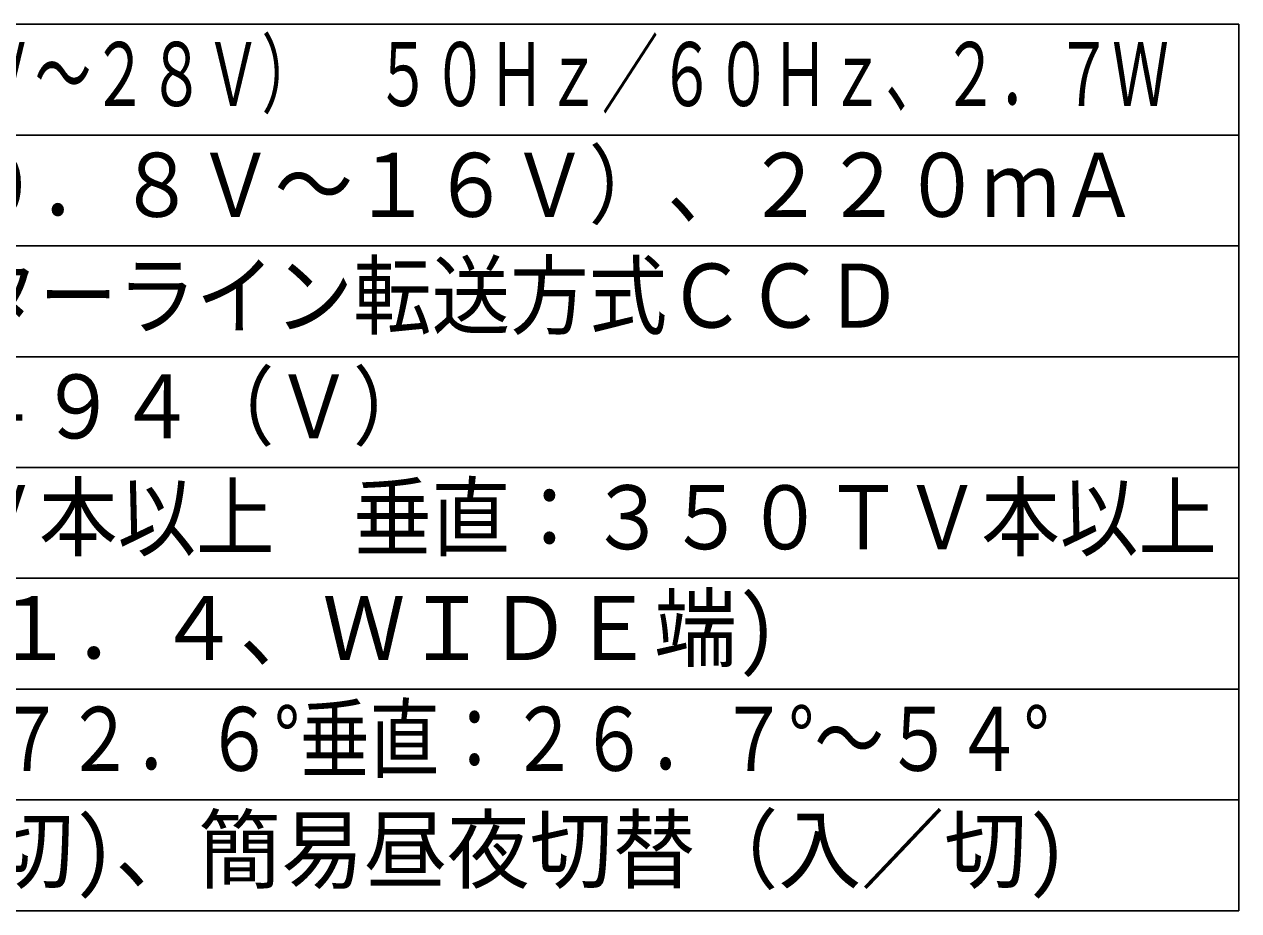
# Model space of a CAD drawing. Units: millimetres, scale not verified. Extents: x -63 to 63, y -57 to 57.
# Drawn here: x 7.7 to 62.5, y -56.5 to -16.5 of the extents above; entities that cross this region are included whole.
import ezdxf
from ezdxf.enums import TextEntityAlignment as Align

# ---------------------------------------------------------------- set-up
doc = ezdxf.new("R2010")
doc.units = ezdxf.units.MM
doc.header["$LTSCALE"] = 0.190236
doc.layers.add('0-2_MOJI1', color=2, linetype='Continuous')
doc.layers.add('0-3_WAKU', color=1, linetype='Continuous')
doc.styles.add('ＭＳ ゴシック', font='')
doc.styles.get('ＭＳ ゴシック').set_extended_font_data('MS Gothic')

msp = doc.modelspace()

# ---------------------------------------------------------------- linework, layer by layer
at = {"layer": '0-3_WAKU', "color": 4}
for p, q in [((62.5001, -16.5), (-62.5001, -16.5)), ((62.5001, -56.5001), (62.5001, -16.5)), ((-62.5001, -56.5001), (62.5001, -56.5001))]:
    msp.add_line(p, q, dxfattribs=at)
at = {"layer": '0-3_WAKU'}
for p, q in [((-62.5001, -21.5), (62.5001, -21.5)), ((-62.5001, -26.5), (62.5001, -26.5)), ((-62.5001, -31.5001), (62.5001, -31.5001)), ((-62.5001, -36.5001), (62.5001, -36.5001)), ((-62.5001, -41.5001), (62.5001, -41.5001)), ((-62.5001, -46.5001), (62.5001, -46.5001)), ((-62.5001, -51.5001), (62.5001, -51.5001))]:
    msp.add_line(p, q, dxfattribs=at)

# ---------------------------------------------------------------- texts
at = {"layer": '0-2_MOJI1', "style": 'ＭＳ ゴシック'}
for s, width, p in [('ＡＣ２４Ｖ（１９．５Ｖ～２８Ｖ）\u3000５０Ｈｚ／６０Ｈｚ、２．７Ｗ', 0.65, (-20, -21.0552)), ('ＤＣ１２Ｖ（１０．８Ｖ～１６Ｖ）、２２０ｍＡ', 0.9, (-20, -26.0552)), ('１／４型\u3000インターライン転送方式ＣＣＤ', 0.9, (-20, -31.0552)), ('７６８（Ｈ）×４９４（Ｖ）', 0.9, (-20, -36.0552)), ('水平：５４０ＴＶ本以上\u3000垂直：３５０ＴＶ本以上', 0.9, (-20, -41.0552)), ('０．９ｌｘ（Ｆ１．４、ＷＩＤＥ端)', 0.95, (-20, -46.0552)), ('水平：３５．６°～７２．６°垂直：２６．７°～５４°', 0.8, (-20, -51.0552)), ('暗部補正（入／切)、簡易昼夜切替（入／切)', 0.95, (-20, -56.0552))]:
    msp.add_text(s, height=2.887, dxfattribs=dict(at, width=width)).set_placement(p, align=Align.BOTTOM_LEFT)

doc.saveas('drawing.dxf')
